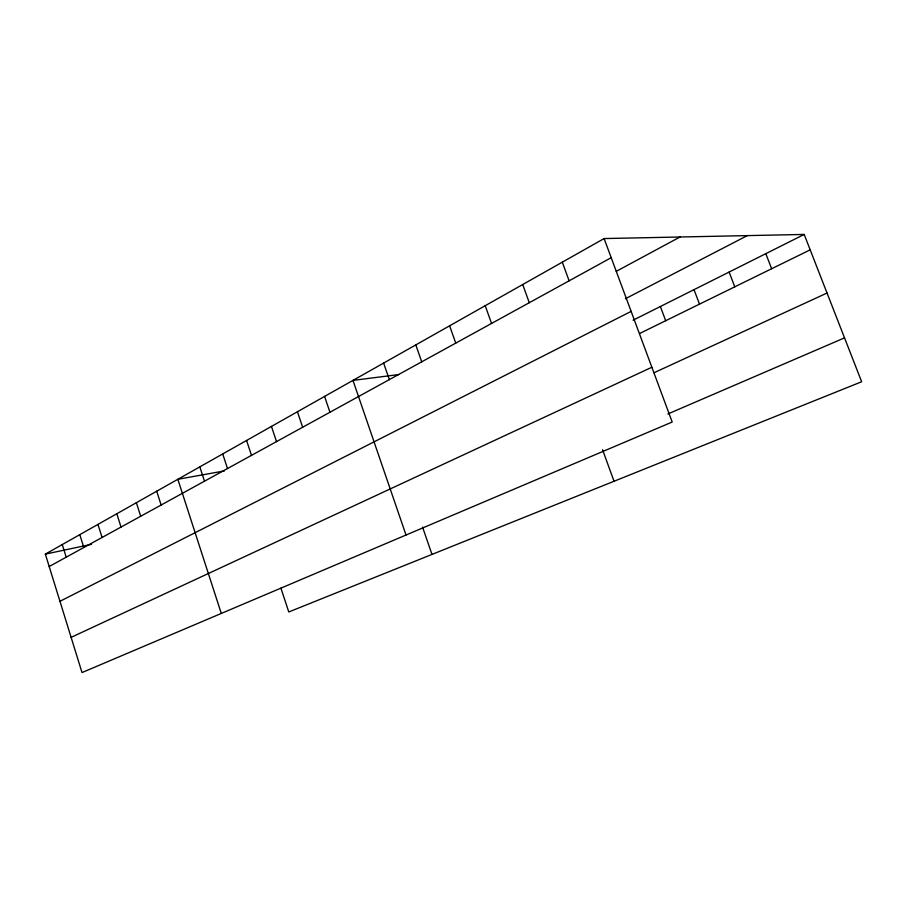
<?xml version="1.0" encoding="UTF-8"?>
<svg xmlns="http://www.w3.org/2000/svg" width="907" height="907" viewBox="0 0 907 907"><rect width="100%" height="100%" fill="white"/><g stroke="black" fill="none" stroke-linecap="round" stroke-linejoin="round"><path stroke-width="1.36" d="M604.107 238.564L672.2 422.038L82.015 672.563L45.35 554.109L604.107 238.564L804.18 234.437L861.65 381.756L288.777 611.964L280.932 588.189M49.193 566.535L611.205 257.69M616.238 271.352L680.001 236.999M625.422 298.72L747.334 235.605M59.953 601.296L631.136 311.373M633.075 320.205L804.18 234.437M639.514 333.561L810.189 249.833M71.12 637.349L651.872 367.244M654.049 372.743L827.037 293.018M667.869 413.966L844.53 337.869M45.35 554.109L91.448 544.347M224.369 470.926L177.84 479.293L221.285 613.449M398.842 374.557L352.97 380.396L406.019 535.028M765.814 253.665L771.642 268.755M729.137 272.055L734.772 286.839M694.014 289.65L699.49 304.14M660.375 306.521L665.693 320.727M562.295 262.191L569.12 280.819M602.554 449.702L614.028 481.266M522.715 284.537L529.291 302.711M485.211 305.716L491.56 323.448M449.623 325.806L455.745 343.118M415.803 344.909L421.721 361.814M383.627 363.083L389.352 379.602M422.56 527.103L431.981 554.415M324.581 396.427L329.955 412.243M297.428 411.755L302.655 427.254M271.454 426.426L276.522 441.607M246.568 440.485L251.5 455.359M222.714 453.953L227.51 468.545M199.823 466.878L204.494 481.186M156.707 491.231L161.14 505.018M136.379 502.705L140.698 516.242M116.81 513.759L121.028 527.058M97.956 524.405L102.083 537.466M79.793 534.665L83.818 547.511M62.266 544.563L66.2 557.181"/></g></svg>
